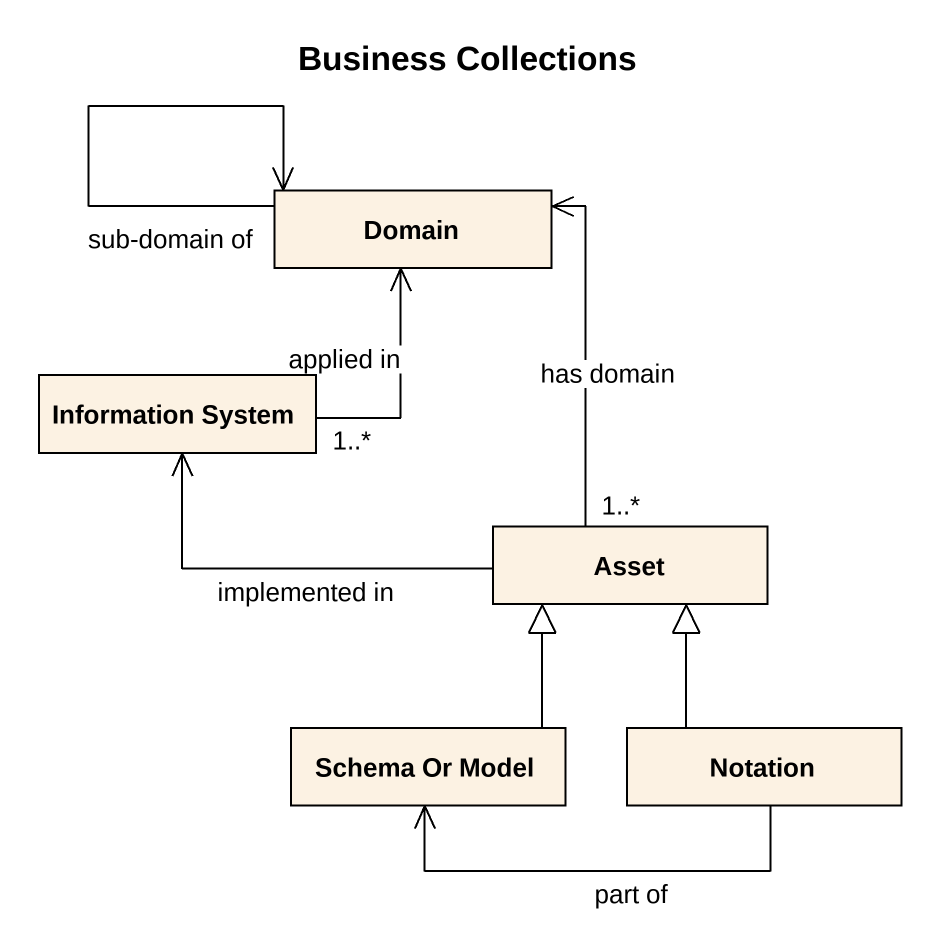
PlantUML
@startuml
title Business Collections
hide circle
hide empty members
class Domain
class "Information System" as Information_System
class Asset
class "Schema Or Model" as Schema_Or_Model
class Notation
Domain --> "sub-domain of" Domain
Information_System -up-> "applied in\n1..*" Domain
Asset "1..*" -up-> "has domain" Domain
Asset -left-> "implemented in" Information_System
Schema_Or_Model -up-|> Asset
Notation -up-|> Asset
Notation -left-> "part of" Schema_Or_Model
@enduml
